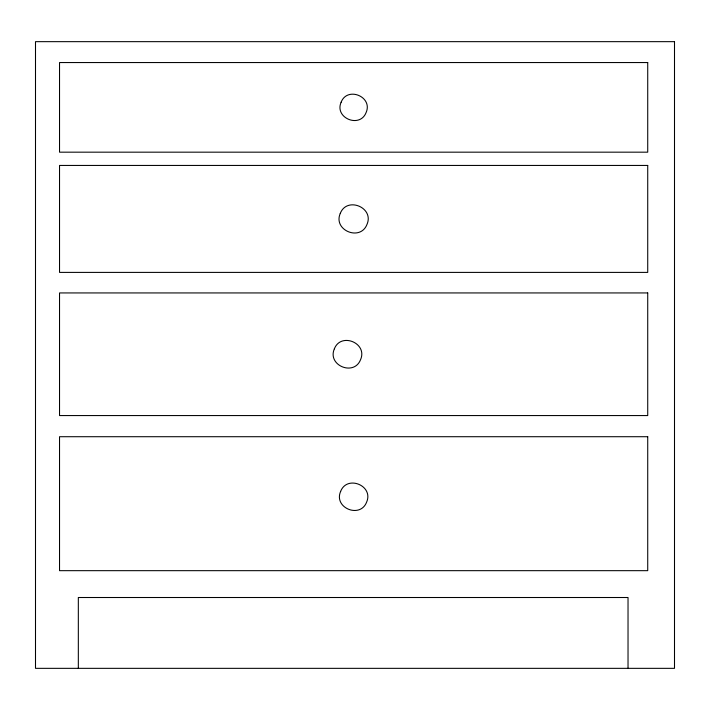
<?xml version="1.0" encoding="UTF-8"?>
<svg xmlns="http://www.w3.org/2000/svg" width="710" height="710" viewBox="0 0 710 710"><rect width="100%" height="100%" fill="white"/><g stroke="black" fill="none" stroke-linecap="round" stroke-linejoin="round"><path stroke-width="1.06" d="M628.03 668.341L628.03 597.509L78.331 597.509L78.331 668.341M341.137 102.187C334.135 117.975 359.899 128.652 366.111 112.535C373.114 96.746 347.35 86.079 341.137 102.187M340.285 213.39C332.804 230.262 360.325 241.666 366.972 224.449C374.454 207.577 346.924 196.173 340.285 213.39M334.374 348.823C327.035 365.375 354.041 376.566 360.556 359.668C367.895 343.116 340.889 331.934 334.374 348.823M340.64 491.391C333.363 507.81 360.147 518.903 366.608 502.147C373.895 485.729 347.101 474.626 340.64 491.391M674.5 41.659L35.5 41.659L35.5 668.341L674.5 668.341L674.5 41.659M647.724 62.551L59.533 62.551L59.533 152.171L647.724 152.171L647.724 62.551M647.724 165.439L59.533 165.439L59.533 272.4L647.724 272.4L647.724 165.439M647.724 292.937L59.533 292.937L59.533 415.563L647.724 415.563L647.724 292.937M647.724 436.712L59.533 436.712L59.533 570.671L647.724 570.671L647.724 436.712"/></g></svg>
